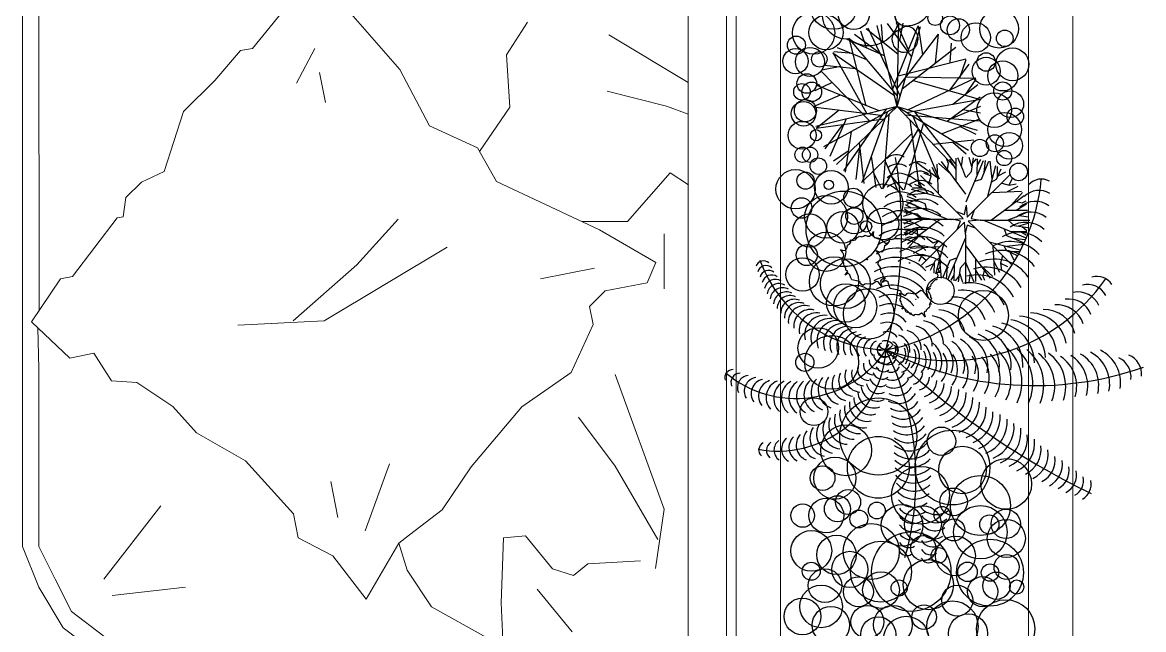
# Model space of a CAD drawing. Header units: millimetres. Extents: x 3468 to 20390, y -976 to 7887.
# Drawn here: x 9928.4 to 10045.1, y 5943.9 to 6007.1 of the extents above; entities that cross this region are included whole.
import ezdxf

# ---------------------------------------------------------------- set-up
doc = ezdxf.new("R2010")
doc.units = ezdxf.units.MM
doc.layers.add('A-FURN', color=9, linetype='Continuous', lineweight=13)
doc.layers.add('vetro', color=140, linetype='Continuous', lineweight=15)
doc.layers.add('VEGETAZIONE', color=7, linetype='Continuous', true_color=0x007a00)

msp = doc.modelspace()

# ---------------------------------------------------------------- linework, layer by layer
at = {"layer": 'A-FURN'}
for p, q in [((10002.7, 6122.77), (10002.7, 5794.21)), ((10037.7, 6122.77), (10037.7, 5794.21)), ((10007.31, 6118.16), (10007.31, 5803.31)), ((10033.1, 6118.16), (10033.1, 5798.82)), ((9930.15, 6023.92), (9930.19, 5977.15)), ((9928.45, 5972.63), (9928.45, 6021.27)), ((9978.82, 6003.78), (9980.98, 6007.18)), ((9958.86, 6004.41), (9956.97, 6000.8)), ((9979.15, 5998.32), (9978.82, 6003.78)), ((9959.35, 6001.91), (9959.96, 5998.79)), ((9976.01, 5993.71), (9979.15, 5998.32)), ((9991.38, 5986.4), (9995.83, 5991.49)), ((9995.83, 5991.49), (9997.74, 5990.22)), ((9988.48, 5986.4), (9986.67, 5986.4)), ((9991.38, 5986.4), (9988.48, 5986.4)), ((9995.2, 5985.13), (9995.2, 5979.4)), ((9987.96, 5981.55), (9982.34, 5980.46)), ((9930.15, 5971.06), (9930.05, 5975.34)), ((9928.45, 5972.63), (9928.45, 5952.58)), ((9930.15, 5971.06), (9930.15, 5952.58)), ((9964.12, 5954.2), (9966.65, 5961.18)), ((9961.25, 5955.59), (9960.52, 5959.34)), ((9936.93, 5949.19), (9942.86, 5956.82)), ((9928.45, 5952.58), (9930.15, 5948.34)), ((9930.15, 5952.58), (9931.84, 5949.19)), ((9968.46, 5950.12), (9967.61, 5952.94)), ((9978.24, 5946.73), (9978.49, 5953.49)), ((9978.49, 5953.49), (9980.78, 5953.7)), ((9980.78, 5953.7), (9983.59, 5950.24)), ((9983.59, 5950.24), (9985.78, 5949.56)), ((9985.78, 5949.56), (9987.26, 5950.76)), ((9987.26, 5950.76), (9992.73, 5951.1)), ((9931.84, 5949.19), (9933.54, 5945.8)), ((9971.01, 5946.3), (9968.46, 5950.12)), ((9930.15, 5948.34), (9932.69, 5944.1)), ((9937.78, 5947.49), (9945.41, 5948.34)), ((9982.01, 5948.14), (9985.62, 5943.69)), ((9933.54, 5945.8), (9936.93, 5943.25)), ((9976.74, 5943.12), (9971.01, 5946.3)), ((9978.82, 5934.9), (9978.24, 5946.73)), ((9932.69, 5944.1), (9936.08, 5941.56))]:
    msp.add_line(p, q, dxfattribs=at)
for points in [[(9961.88, 6008.89), (9967.71, 6002.25), (9970.81, 5996.36), (9975.79, 5994.09), (9977.77, 5990.59), (9988.48, 5985.55), (9994.33, 5982.15), (9993.45, 5980.03), (9989.08, 5979.18), (9987.45, 5977.56), (9987.81, 5975.69), (9985.54, 5970.7), (9980.41, 5967.11), (9975.13, 5960.89), (9972.12, 5956.41), (9968.73, 5953.81), (9967.61, 5952.94), (9964.21, 5947.09), (9960.73, 5951.6), (9957.12, 5953.49), (9956.64, 5955.99), (9951.67, 5961.5), (9946.56, 5964.4), (9944.08, 5967.16), (9940.35, 5969.67), (9937.73, 5969.81), (9935.87, 5972.69), (9933.37, 5972.2), (9929.39, 5975.96), (9932.41, 5980.44), (9933.66, 5980.69), (9938.31, 5986.78), (9938.93, 5986.9), (9939.19, 5988.9), (9940.82, 5990.51), (9943.2, 5991.63), (9945.22, 5997.86), (9948.48, 6001.09), (9951.12, 6004.2), (9952.37, 6004.44), (9958.65, 6012.15)], [(9997.7, 6000.88), (9989.44, 6005.84)], [(9997.7, 5997.58), (9995.45, 5998.43), (9989.28, 5999.98)], [(9956.61, 5976.08), (9963.25, 5981.92), (9967.52, 5986.64)], [(9950.86, 5975.61), (9959.85, 5976.07), (9972.62, 5983.75)], [(9994.31, 5950.29), (9995.2, 5956.48), (9990.1, 5970.49)], [(9994.56, 5953.3), (9990.1, 5960.94), (9986.28, 5966.03)]]:
    msp.add_lwpolyline(points, dxfattribs=at)
at = {"layer": 'VEGETAZIONE'}
for p, q in [((10016.25, 6004.48), (10015.65, 6006.22)), ((10019.55, 6003.8), (10016.22, 6006.47)), ((10019.76, 5999.49), (10016.43, 6006.55)), ((10019.43, 5998.37), (10017.37, 6006.83)), ((10017.94, 6005.09), (10017.81, 6006.93)), ((10020.95, 6003.58), (10018.42, 6007.02)), ((10018.98, 6000.23), (10021.64, 6006.79)), ((10020.62, 6004.28), (10019.39, 6007.08)), ((10019.43, 5998.37), (10019.63, 6007.08)), ((10019.43, 5998.37), (10021.88, 6006.73)), ((10019.73, 6005.25), (10020.08, 6007.05)), ((10022.11, 6003.77), (10021.65, 6006.79)), ((10018.14, 6003.65), (10014.23, 6005.36)), ((10019.45, 5999.54), (10014.42, 6005.49)), ((10016.21, 5998.47), (10014.44, 6005.51)), ((10017.68, 6003.91), (10015.02, 6005.88)), ((10019.47, 6000.29), (10023.75, 6005.93)), ((10023.42, 6002.89), (10023.75, 6005.93)), ((10019.15, 5999.51), (10012.75, 6003.95)), ((10016.29, 5997.64), (10012.77, 6003.98)), ((10014.84, 6003.92), (10012.84, 6004.06)), ((10016.3, 6003.26), (10013.23, 6004.49)), ((10019.97, 6000.21), (10025.56, 6004.56)), ((10024.97, 6002.96), (10025.11, 6004.97)), ((10019.53, 6001.59), (10026.57, 6003.36)), ((10024.96, 6000.12), (10026.94, 6002.78)), ((10025.97, 6001.37), (10026.63, 6003.27)), ((10016.59, 5996.85), (10011.54, 6002.06)), ((10013.56, 6002.54), (10011.59, 6002.16)), ((10015.14, 6002.29), (10011.86, 6002.67)), ((10012.68, 6000.88), (10010.88, 6000)), ((10017.57, 5997.92), (10011.01, 6000.59)), ((10020.36, 6001.46), (10027.61, 6001.34)), ((10020.55, 5998.04), (10027.6, 6001.37)), ((10021.12, 6001.11), (10028.1, 5999.12)), ((10025.22, 5998.63), (10027.82, 6000.69)), ((10026.52, 5999.57), (10027.65, 6001.24)), ((10013.52, 5999.57), (10010.72, 5998.34)), ((10024.64, 5996.85), (10028.08, 5999.38)), ((10017.75, 5997.46), (10010.72, 5998.33)), ((10019.43, 5998.37), (10010.97, 5996.32)), ((10019.43, 5998.37), (10011.79, 5994.2)), ((10019.43, 5998.37), (10013.13, 5992.36)), ((10018.29, 5998.1), (10013.85, 5991.69)), ((10019.43, 5998.37), (10027.78, 5995.92)), ((10019.43, 5998.37), (10026.86, 5993.85)), ((10019.43, 5998.37), (10025.44, 5992.08)), ((10020.42, 5997.77), (10028.1, 5999.15)), ((10025.09, 5997.12), (10028.13, 5998.43)), ((10026.3, 5998.07), (10028.11, 5997.72)), ((10013.41, 5998), (10011.03, 5996.08)), ((10018.04, 5997.05), (10011.03, 5996.08)), ((10014.15, 5997.09), (10012.44, 5993.18)), ((10018.4, 5997.81), (10015.77, 5990.47)), ((10018.58, 5997.57), (10017.94, 5989.8)), ((10020.23, 5997.53), (10028, 5996.88)), ((10020.75, 5996.99), (10021.72, 5989.97)), ((10021.06, 5997.38), (10023.81, 5990.85)), ((10021.26, 5997.84), (10025.61, 5992.25)), ((10024.07, 5995.55), (10028.04, 5997.1)), ((10013.71, 5996.45), (10011.91, 5993.99)), ((10014.66, 5995.77), (10014.02, 5991.55)), ((10021.63, 5996.02), (10017.9, 5989.8)), ((10022.17, 5996.68), (10020.17, 5989.7)), ((10025.99, 5996.3), (10027.64, 5995.5)), ((10015.5, 5994.62), (10015.97, 5990.38)), ((10020.95, 5995.53), (10015.74, 5990.49)), ((10023.18, 5994.45), (10027.42, 5994.92)), ((10025.23, 5994.67), (10026.62, 5993.47)), ((10014.35, 5993.73), (10012.83, 5992.7)), ((10015.51, 5994.09), (10015.13, 5990.8)), ((10016.75, 5993.22), (10017.23, 5989.95)), ((10018.18, 5992.71), (10019.49, 5989.67)), ((10021.35, 5992.66), (10023.81, 5990.85)), ((10023.74, 5989.34), (10023.6, 5992.37)), ((10025.03, 5991.35), (10023.74, 5992.5)), ((10026.6, 5989.27), (10024.05, 5992.65)), ((10024.8, 5992.45), (10024.62, 5992.86)), ((10024.67, 5991.86), (10024.8, 5992.45)), ((10025.57, 5991.84), (10024.93, 5992.89)), ((10025.57, 5990.63), (10025.57, 5993)), ((10026.27, 5991.83), (10025.75, 5993.04)), ((10026.14, 5992.15), (10026.27, 5993.13)), ((10026.61, 5988.45), (10028.43, 5992.78)), ((10027.22, 5992.12), (10026.92, 5993.09)), ((10027.17, 5991.61), (10027.38, 5993.04)), ((10027.28, 5992.46), (10027.68, 5992.95)), ((10027.78, 5991.27), (10027.81, 5992.95)), ((10027.79, 5992.28), (10028.15, 5992.87)), ((10028.22, 5990.81), (10028.99, 5992.69)), ((10028.5, 5991.53), (10028.63, 5992.78)), ((10028.86, 5989.04), (10029.72, 5992.25)), ((10029.32, 5990.81), (10029.13, 5992.69)), ((10016.92, 5991.63), (10017.8, 5989.82)), ((10018.75, 5991.21), (10020.07, 5989.69)), ((10020.62, 5991.28), (10022.29, 5990.15)), ((10025.57, 5987.47), (10021.87, 5991.2)), ((10022.98, 5991.12), (10022.23, 5991.46)), ((10022.23, 5991.46), (10022.23, 5991.46)), ((10022.75, 5990.34), (10022.98, 5991.12)), ((10022.98, 5991.12), (10022.85, 5991.83)), ((10023.65, 5990.95), (10023.08, 5992.05)), ((10026.6, 5991.01), (10026.27, 5991.83)), ((10026.61, 5990.99), (10027.17, 5991.61)), ((10027.46, 5987.6), (10031.19, 5991.3)), ((10029.76, 5990.81), (10030.26, 5991.89)), ((10029.87, 5991.04), (10029.88, 5992.15)), ((10029.95, 5991.17), (10030.76, 5991.58)), ((10022.13, 5989.88), (10021.02, 5989.9)), ((10022.36, 5989.77), (10021.28, 5990.28)), ((10022, 5989.96), (10021.59, 5990.77)), ((10027.52, 5990.6), (10028.22, 5990.81)), ((10029.28, 5990.55), (10029.76, 5990.81)), ((10030.33, 5990.42), (10031.11, 5990.19)), ((10030.93, 5989.52), (10032.04, 5990.09)), ((10031.11, 5990.19), (10031.45, 5990.94)), ((10031.11, 5990.19), (10031.81, 5990.32)), ((10031.45, 5990.94), (10031.45, 5990.94)), ((10022.36, 5989.34), (10020.48, 5989.15)), ((10022.36, 5988.24), (10020.48, 5989.01)), ((10024.13, 5988.88), (10020.92, 5989.73)), ((10022.62, 5989.29), (10022.36, 5989.77)), ((10029.26, 5986.58), (10032.64, 5989.12)), ((10029.32, 5989.43), (10032.36, 5989.57)), ((10031.34, 5988.14), (10032.48, 5989.43)), ((10021.9, 5987.79), (10020.22, 5987.82)), ((10020.71, 5987.3), (10020.22, 5987.69)), ((10020.89, 5987.8), (10020.31, 5988.16)), ((10021.64, 5988.51), (10020.39, 5988.64)), ((10024.72, 5986.63), (10020.39, 5988.45)), ((10022.57, 5987.54), (10022.36, 5988.24)), ((10026.45, 5987.15), (10026.59, 5987.84)), ((10026.61, 5988.1), (10026.71, 5986.85)), ((10026.71, 5986.85), (10027.46, 5987.6)), ((10027.46, 5987.6), (10027.14, 5986.72)), ((10030.62, 5987.6), (10032.99, 5987.6)), ((10031.83, 5987.6), (10032.88, 5988.24)), ((10031.84, 5988.5), (10032.44, 5988.37)), ((10032.44, 5988.37), (10032.85, 5988.55)), ((10025.24, 5986.62), (10019.9, 5986.62)), ((10021.05, 5987.23), (10020.08, 5986.93)), ((10021.56, 5987.19), (10020.13, 5987.39)), ((10023.9, 5986.61), (10020.52, 5984.07)), ((10022.16, 5986.61), (10021.34, 5986.28)), ((10022.18, 5986.63), (10021.56, 5987.19)), ((10025.07, 5986.62), (10026.32, 5986.72)), ((10026.02, 5986.46), (10025.33, 5986.61)), ((10026.32, 5986.72), (10025.57, 5987.47)), ((10025.57, 5987.47), (10026.45, 5987.15)), ((10025.7, 5985.58), (10026.02, 5986.46)), ((10028.08, 5986.56), (10026.84, 5986.46)), ((10026.84, 5986.46), (10027.59, 5985.71)), ((10027.14, 5986.72), (10027.82, 5986.58)), ((10028.12, 5986.57), (10033.26, 5986.57)), ((10028.44, 5986.56), (10032.77, 5984.74)), ((10030.98, 5986.56), (10031.6, 5986)), ((10031, 5986.58), (10031.81, 5986.9)), ((10031.81, 5986.9), (10033.03, 5987.42)), ((10032.13, 5987.03), (10033.12, 5986.9)), ((10021.02, 5986.15), (10020.04, 5986.28)), ((10021.34, 5986.28), (10020.13, 5985.76)), ((10022.54, 5985.58), (10020.17, 5985.58)), ((10021.33, 5985.58), (10020.28, 5984.95)), ((10025.7, 5985.58), (10021.97, 5981.88)), ((10026.45, 5986.33), (10025.7, 5985.58)), ((10026.55, 5985.09), (10026.45, 5986.33)), ((10026.71, 5986.03), (10026.56, 5985.35)), ((10027.59, 5985.71), (10026.71, 5986.03)), ((10027.59, 5985.71), (10031.29, 5981.98)), ((10030.59, 5985.65), (10030.8, 5984.95)), ((10031.26, 5985.39), (10032.93, 5985.36)), ((10031.6, 5986), (10033.03, 5985.79)), ((10032.1, 5985.95), (10033.08, 5986.25)), ((10032.27, 5985.38), (10032.85, 5985.02)), ((10032.45, 5985.89), (10032.93, 5985.49)), ((10020.72, 5984.82), (10020.31, 5984.64)), ((10021.82, 5985.04), (10020.67, 5983.76)), ((10021.31, 5984.69), (10020.72, 5984.82)), ((10024.29, 5984.15), (10023.44, 5980.94)), ((10026.54, 5984.73), (10024.72, 5980.4)), ((10026.55, 5985.05), (10026.55, 5979.91)), ((10029.02, 5984.31), (10032.23, 5983.45)), ((10030.8, 5984.95), (10032.67, 5984.18)), ((10031.52, 5984.67), (10032.77, 5984.55)), ((10023.83, 5983.76), (10020.8, 5983.61)), ((10022.22, 5983.66), (10021.12, 5983.09)), ((10022.05, 5982.99), (10021.34, 5982.86)), ((10022.05, 5982.99), (10021.71, 5982.24)), ((10022.83, 5982.76), (10022.05, 5982.99)), ((10026.56, 5983.91), (10029.1, 5980.53)), ((10029.41, 5983.85), (10029.56, 5980.81)), ((10030.54, 5983.89), (10030.8, 5983.41)), ((10030.8, 5983.85), (10032.67, 5984.04)), ((10030.8, 5983.41), (10031.87, 5982.91)), ((10031.03, 5983.3), (10032.14, 5983.29)), ((10031.16, 5983.22), (10031.57, 5982.41)), ((10021.71, 5982.24), (10021.71, 5982.24)), ((10023.21, 5982.01), (10022.4, 5981.61)), ((10023.4, 5982.37), (10022.89, 5981.3)), ((10023.29, 5982.14), (10023.27, 5981.03)), ((10023.88, 5982.63), (10023.4, 5982.37)), ((10023.83, 5982.37), (10024.03, 5980.5)), ((10024.93, 5982.37), (10024.17, 5980.5)), ((10025.63, 5982.58), (10024.93, 5982.37)), ((10025.38, 5981.91), (10025.35, 5980.24)), ((10026.54, 5982.19), (10025.98, 5981.57)), ((10026.56, 5982.17), (10026.89, 5981.36)), ((10027.59, 5982.55), (10027.59, 5980.18)), ((10028.13, 5981.83), (10029.41, 5980.69)), ((10029.51, 5982.24), (10030.08, 5981.13)), ((10030.41, 5982.84), (10030.18, 5982.06)), ((10030.18, 5982.06), (10030.31, 5981.36)), ((10030.18, 5982.06), (10030.93, 5981.72)), ((10030.93, 5981.72), (10030.93, 5981.72)), ((10024.66, 5981.65), (10024.53, 5980.4)), ((10025.37, 5980.9), (10025.01, 5980.32)), ((10025.87, 5980.73), (10025.48, 5980.24)), ((10025.98, 5981.57), (10025.78, 5980.14)), ((10025.94, 5981.07), (10026.24, 5980.09)), ((10026.89, 5981.36), (10027.41, 5980.14)), ((10027.02, 5981.04), (10026.89, 5980.05)), ((10027.59, 5981.34), (10028.22, 5980.29)), ((10028.49, 5981.33), (10028.36, 5980.73)), ((10028.36, 5980.73), (10028.53, 5980.32))]:
    msp.add_line(p, q, dxfattribs=at)
for points in [[(10023.03, 6010.6, 0.520567), (10020.82, 6011.92, 0.520567), (10019.41, 6010.78, 0.520567), (10019.21, 6008.4, 0.520567), (10020.34, 6006.79, 0.520567)], [(10019.44, 6006.8, -0.520567), (10014.46, 6005.42, -0.520567), (10011.75, 6008.42, -0.520567), (10013.41, 6010.1, -0.520567)], [(10020.75, 6004.19, 0.520567), (10021.32, 6006.26, 0.520567), (10019.7, 6006.33, 0.520567), (10018.99, 6004.99, 0.520567)]]:
    msp.add_lwpolyline(points, format="xyb", close=True, dxfattribs=at)
for points in [[(10018.07, 5980.65), (10018.05, 5980.52), (10017.81, 5980.39), (10017.7, 5980.22), (10017.77, 5979.9), (10017.87, 5979.57), (10017.71, 5979.81), (10017.45, 5980.13), (10017.27, 5980.17), (10016.87, 5979.89), (10016.62, 5979.9), (10016.22, 5979.94), (10016.08, 5979.89), (10015.92, 5979.75), (10015.64, 5979.94), (10015.6, 5980.12), (10015.39, 5980.19), (10014.71, 5980.34), (10014.62, 5980.56), (10014.53, 5980.87), (10014.36, 5981.02), (10014.03, 5980.84), (10014.32, 5981.24), (10014.11, 5981.34), (10014.09, 5981.57), (10013.94, 5981.72), (10013.89, 5982.08), (10013.72, 5982.33), (10013.73, 5982.62), (10013.87, 5982.72), (10013.91, 5982.96), (10013.76, 5983.22), (10013.54, 5983.5), (10013.79, 5983.39), (10014.1, 5983.43), (10014.23, 5983.71), (10014.26, 5983.94), (10014.47, 5984.07), (10014.64, 5984.26), (10014.6, 5984.51), (10014.81, 5984.42), (10015.1, 5984.52), (10015.27, 5984.74), (10015.56, 5984.87), (10015.77, 5984.81), (10015.93, 5984.87), (10016.1, 5985), (10016.36, 5984.88), (10016.57, 5984.88), (10016.84, 5985.13), (10016.98, 5985.39), (10016.95, 5985.1), (10016.97, 5984.84), (10017.1, 5984.74), (10017.39, 5984.72), (10017.68, 5984.64), (10017.84, 5984.47), (10018.29, 5984.14), (10018.58, 5984.26)], [(10022.54, 5979.4), (10022.61, 5979.35), (10022.91, 5979.48), (10022.69, 5979.25), (10022.67, 5979.19), (10022.72, 5979.04), (10022.82, 5978.93), (10022.91, 5978.71), (10022.91, 5978.55), (10023, 5978.4), (10022.96, 5978.26), (10022.94, 5978.05), (10022.86, 5977.98), (10022.87, 5977.92), (10023.02, 5977.8), (10022.78, 5977.81), (10022.85, 5977.67), (10022.83, 5977.59), (10022.78, 5977.47), (10022.79, 5977.42), (10022.7, 5977.42), (10022.47, 5977.19), (10022.46, 5977.09), (10022.3, 5977.01), (10022.24, 5976.9), (10022.28, 5976.7), (10022.34, 5976.49), (10022.24, 5976.64), (10022.08, 5976.84), (10021.96, 5976.87), (10021.72, 5976.7), (10021.56, 5976.7), (10021.31, 5976.73), (10021.22, 5976.69), (10021.13, 5976.61), (10020.95, 5976.72), (10020.93, 5976.84), (10020.79, 5976.88), (10020.37, 5976.98), (10020.31, 5977.11), (10020.26, 5977.3), (10020.15, 5977.4), (10019.94, 5977.29), (10020.12, 5977.54), (10019.99, 5977.6), (10019.98, 5977.74), (10019.89, 5977.84), (10019.86, 5978.06), (10019.75, 5978.22), (10019.76, 5978.4), (10019.84, 5978.46), (10019.87, 5978.62), (10019.78, 5978.77), (10019.64, 5978.95), (10019.79, 5978.88), (10019.94, 5978.9)]]:
    msp.add_lwpolyline(points, dxfattribs=at)
for points in [[(10017.87, 5980.05), (10018.23, 5980.55), (10017.97, 5980.68), (10017.94, 5980.97), (10017.76, 5981.16), (10017.7, 5981.61), (10017.48, 5981.93), (10017.5, 5982.28), (10017.67, 5982.41), (10017.72, 5982.71), (10017.54, 5983.03), (10017.26, 5983.38), (10017.57, 5983.24), (10017.96, 5983.29), (10018.12, 5983.64), (10018.15, 5983.93), (10018.42, 5984.1), (10018.63, 5984.34), (10018.59, 5984.64), (10018.84, 5984.53), (10019.2, 5984.66), (10019.42, 5984.93), (10019.79, 5985.1), (10020.05, 5985.02), (10020.25, 5985.1), (10020.46, 5985.26), (10020.78, 5985.1), (10021.04, 5985.11), (10021.39, 5985.43), (10021.56, 5985.75), (10021.52, 5985.38), (10021.54, 5985.06), (10021.71, 5984.93), (10022.07, 5984.9), (10022.44, 5984.81), (10022.64, 5984.6), (10023.2, 5984.19), (10023.8, 5984.43), (10023.36, 5983.98), (10023.33, 5983.85), (10023.42, 5983.57), (10023.63, 5983.34), (10023.81, 5982.91), (10023.81, 5982.58), (10023.98, 5982.27), (10023.9, 5982), (10023.86, 5981.58), (10023.71, 5981.44), (10023.73, 5981.33), (10024.02, 5981.09), (10023.55, 5981.1), (10023.69, 5980.83), (10023.65, 5980.67), (10023.55, 5980.43), (10023.56, 5980.33), (10023.39, 5980.33), (10022.93, 5979.86), (10022.9, 5979.65), (10022.59, 5979.49), (10022.46, 5979.28), (10022.54, 5978.88), (10022.67, 5978.47), (10022.47, 5978.77), (10022.15, 5979.17), (10021.92, 5979.22), (10021.42, 5978.88), (10021.11, 5978.89), (10020.61, 5978.94), (10020.43, 5978.87), (10020.24, 5978.69), (10019.88, 5978.93), (10019.84, 5979.15), (10019.57, 5979.25), (10018.72, 5979.44), (10018.61, 5979.71), (10018.5, 5980.09), (10018.28, 5980.28)], [(10016.29, 5982.44), (10016.31, 5982.52), (10016.37, 5982.44)], [(10020.7, 5982.06), (10020.72, 5982.16), (10020.8, 5982.06)], [(10021.36, 5978.29), (10021.37, 5978.34), (10021.41, 5978.29)]]:
    msp.add_lwpolyline(points, close=True, dxfattribs=at)
for centre, radius in [((10012.82, 6008.93), 2.5), ((10014.93, 6008.01), 1.62), ((10010.75, 6006.04), 2.2), ((10012.04, 6006.09), 1.79), ((10023.4, 6007.58), 0.769), ((10024.94, 6006.83), 0.982), ((10025.81, 6006.36), 1.16), ((10030.05, 6006.48), 2.01), ((10027.62, 6005.57), 1.53), ((10030.63, 6005.48), 0.864), ((10008.96, 6004.77), 0.942), ((10008.87, 6003.11), 1.31), ((10010.37, 6003.03), 1.51), ((10011.35, 6003.3), 0.804), ((10028.7, 6003.02), 0.958), ((10031.43, 6002.78), 1.71), ((10028.7, 6002.06), 1.45), ((10030.43, 6001.57), 1.57), ((10010.04, 6000.78), 1.02), ((10009.54, 5999.91), 0.862), ((10010.56, 5999.91), 1.02), ((10030.43, 6000), 0.942), ((10029.54, 5998), 1.8), ((10031.22, 5998.63), 1.38), ((10009.71, 5997.63), 1.28), ((10009.9, 5997.95), 1.15), ((10031.73, 5997.35), 0.867), ((10030.62, 5995.99), 1.76), ((10009.55, 5995.39), 1.45), ((10011, 5995.39), 0.588), ((10028.05, 5994.07), 0.898), ((10029.6, 5994.56), 0.893), ((10031.1, 5994.3), 1.39), ((10009.6, 5993.36), 0.799), ((10010.39, 5993.36), 0.794), ((10030.57, 5993.02), 0.792), ((10011.24, 5992.18), 0.857), ((10032.08, 5991.58), 0.92), ((10008.88, 5989.77), 2.05), ((10009.91, 5990.67), 0.893), ((10012.59, 5989.97), 1.74), ((10012.33, 5990.23), 0.488), ((10017.96, 5988.24), 2.08), ((10009.5, 5987.82), 1.07), ((10012.05, 5986.9), 2.23), ((10013.89, 5985.65), 3.93), ((10014.88, 5988.88), 0.998), ((10014.97, 5986.48), 1.36), ((10014.98, 5987), 0.893), ((10017.96, 5986.15), 1.64), ((10010.33, 5985.48), 1.73), ((10013.79, 5985.81), 1.65), ((10016.21, 5985.9), 0.587), ((10012.05, 5983.26), 2.04), ((10010.04, 5982.92), 1.1), ((10009.6, 5980.9), 1.74), ((10012.87, 5980.18), 2.56), ((10014.05, 5979.94), 2.59), ((10023.94, 5979.2), 1.43), ((10014.1, 5977.94), 2), ((10015.09, 5977.56), 2.23), ((10016.48, 5976.81), 2.63), ((10028.41, 5976.64), 2.6), ((10011.23, 5973.25), 2.11), ((10012.63, 5971.75), 2.8), ((10009.84, 5971.75), 0.94), ((10010.79, 5966.62), 1.44), ((10017.48, 5964.03), 4.01), ((10014.14, 5962.6), 2.65), ((10025.19, 5960.8), 3.89), ((10024.05, 5963.54), 1.48), ((10017.48, 5960.82), 3.22), ((10012.97, 5959.7), 2.19), ((10026.23, 5960.54), 2.47), ((10011.69, 5959.7), 1.28), ((10021.87, 5957.91), 3.01), ((10030.79, 5959.09), 2.64), ((10028.1, 5956.85), 3.12), ((10014.34, 5957.21), 1.3), ((10025.31, 5957.23), 1.44), ((10012.07, 5955.81), 1.81), ((10013.23, 5956.51), 1.36), ((10009.61, 5955.8), 1.22), ((10015.45, 5955.44), 0.932), ((10017.33, 5956.33), 0.875), ((10019.95, 5954.78), 2.17), ((10022.12, 5954.91), 1.92), ((10024.11, 5955.9), 0.845), ((10028.1, 5954.07), 2.78), ((10030.74, 5954.93), 1.52), ((10016.75, 5952.06), 2.91), ((10025.33, 5954.31), 1.15), ((10029.03, 5954.87), 0.997), ((10030.8, 5953.42), 1.98), ((10010.51, 5952.12), 2.12), ((10013.13, 5951.71), 2.05), ((10020.91, 5949.96), 4.13), ((10017.76, 5949.96), 3.16), ((10022.16, 5952.41), 1.31), ((10025.51, 5951.6), 2.07), ((10029.1, 5949.86), 3.48), ((10014.51, 5950.2), 1.88), ((10023.78, 5951.66), 0.803), ((10030.82, 5950.45), 1.3), ((10010.51, 5950), 0.937), ((10011.93, 5948.51), 1.75), ((10022.69, 5948.61), 2.61), ((10026.76, 5949.94), 1.02), ((10029.1, 5949.86), 0.903), ((10015.41, 5947.87), 1.56), ((10017.76, 5948.05), 1.91), ((10019.65, 5948.26), 0.834), ((10028.33, 5947.88), 1.57), ((10027.38, 5949.13), 1.30914869920264e-14), ((10029.77, 5948.5), 1.42), ((10031.88, 5948.36), 0.735), ((10011.53, 5946.34), 2.21), ((10025.69, 5946.95), 1.61), ((10009.59, 5945.3), 1.91), ((10025.19, 5944.24), 2.67), ((10030.73, 5944), 3.04), ((10012.55, 5944.39), 1.95), ((10016.35, 5944.74), 1.71), ((10019, 5944.43), 2.01), ((10022.24, 5945.23), 1.28), ((10017.47, 5943.45), 1.82), ((10020.38, 5942.97), 2.35), ((10026.82, 5943.53), 2.03)]:
    msp.add_circle(centre, radius, dxfattribs=at)
for centre, radius, start, end in [((9972.77, 5985.36), 47.14, 344.8546, 9.4139), ((10019.36, 5991.97), 1.4, 54.9113, 133.6506), ((10019.51, 5990.86), 1.54, 53.7208, 132.4602), ((10021.65, 5991.22), 1.4, 54.9113, 133.6506), ((10019.63, 5989.58), 1.85, 52.5303, 131.2697), ((10021.8, 5990.11), 1.54, 53.7208, 132.4602), ((10014.64, 5992.59), 19.88, 280.5408, 354.7461), ((10019.72, 5988.44), 2.02, 51.3398, 130.0792), ((10021.92, 5988.83), 1.85, 52.5303, 131.2697), ((10034.43, 5989.06), 1.77, 60.7591, 138.154), ((10019.78, 5986.95), 2.54, 50.1494, 128.8887), ((10022.07, 5986.2), 2.54, 50.1494, 128.8887), ((10022.01, 5987.69), 2.02, 51.3398, 130.0792), ((10034.17, 5987.52), 2.13, 57.3954, 134.7904), ((10019.8, 5985.64), 2.87, 48.9589, 127.6983), ((10022.1, 5984.89), 2.87, 48.9589, 127.6983), ((10026.16, 5987.93), 0.442, 347.9659, 0), ((10027.05, 5988.13), 0.442, 180, 184.6649), ((10033.8, 5986.1), 2.41, 54.0318, 131.4267), ((10019.76, 5983.23), 3.33, 46.5779, 125.3173), ((10019.79, 5984.31), 3.22, 47.7684, 126.5078), ((10022.08, 5983.56), 3.22, 47.7684, 126.5078), ((10025.04, 5987.06), 0.442, 270, 274.6649), ((10025.24, 5986.17), 0.442, 77.9659, 90), ((10027.92, 5987.01), 0.442, 257.9659, 270), ((10028.12, 5986.12), 0.442, 90, 94.6649), ((10033.37, 5984.92), 2.48, 50.6682, 128.0631), ((10019.67, 5981.8), 3.78, 45.3875, 124.1268), ((10022.05, 5982.47), 3.33, 46.5779, 125.3173), ((10027, 5985.25), 0.442, 167.9659, 180), ((10032.1, 5981.98), 3.32, 43.9409, 121.3358), ((10032.81, 5983.49), 2.84, 47.3045, 124.6995), ((10019.57, 5980.61), 4, 44.197, 122.9363), ((10021.96, 5981.05), 3.78, 45.3875, 124.1268), ((10026.11, 5985.05), 0.442, 0, 4.6649), ((10031.25, 5980.43), 3.9, 40.5773, 117.9722), ((10019.44, 5979.47), 4.17, 43.0065, 121.7459), ((10021.74, 5978.72), 4.17, 43.0065, 121.7459), ((10021.86, 5979.86), 4, 44.197, 122.9363), ((10030.36, 5979.15), 4.25, 37.2136, 114.6086), ((10005.54, 5981.5), 0.817, 47.6963, 161.0431), ((10005.82, 5980.9), 0.923, 49.969, 163.3158), ((10018.48, 5987.2), 14.15, 199.8929, 269.1654), ((10019.31, 5978.5), 4.17, 41.816, 120.5554), ((10029.55, 5978.25), 4.25, 33.85, 111.2449), ((10006.07, 5980.41), 0.907, 52.2418, 165.5886), ((10006.39, 5979.85), 0.998, 54.5145, 167.8613), ((10018.99, 5976.57), 4.17, 39.4351, 118.1744), ((10019.15, 5977.44), 4.27, 40.6256, 119.3649), ((10027.77, 5976.6), 4.25, 27.1227, 104.5176), ((10028.68, 5977.4), 4.25, 30.4864, 107.8813), ((10040.25, 5978.93), 1.77, 30.992, 108.3869), ((10006.77, 5979.26), 1.13, 56.7872, 170.134), ((10007.14, 5978.72), 1.23, 59.06, 172.4067), ((10007.52, 5978.24), 1.28, 61.3327, 174.6795), ((10018.91, 5976.24), 3.54, 38.2446, 116.984), ((10024.82, 5991.81), 19.88, 250.7737, 324.979), ((10027.02, 5976.14), 3.9, 23.7591, 101.154), ((10039.26, 5977.72), 2.13, 27.6284, 105.0233), ((10007.91, 5977.77), 1.32, 63.6054, 176.9522), ((10008.32, 5977.33), 1.37, 65.8781, 179.2249), ((10008.75, 5976.9), 1.42, 68.1509, 181.4977), ((10018.83, 5975.85), 2.96, 37.0541, 115.7935), ((10025.4, 5975.21), 3.33, 17.0318, 94.4267), ((10026.26, 5975.71), 3.55, 20.3954, 97.7904), ((10037.28, 5975.86), 2.48, 20.9011, 98.296), ((10038.24, 5976.67), 2.41, 24.2647, 101.6596), ((10009.25, 5976.45), 1.52, 70.4236, 183.7704), ((10009.81, 5975.97), 1.69, 72.6963, 186.0431), ((10010.38, 5975.56), 1.69, 75.5535, 188.9003), ((10018.69, 5975.19), 2.65, 35.8637, 114.603), ((10023.68, 5974.39), 2.84, 10.3045, 87.6995), ((10024.52, 5974.75), 3.12, 13.6682, 91.0631), ((10034.71, 5973.93), 3.32, 14.1738, 91.5687), ((10036.08, 5974.9), 2.84, 17.5374, 94.9324), ((10011.05, 5975.1), 1.8, 78.4106, 191.7574), ((10011.86, 5974.61), 2.04, 81.2677, 194.6145), ((10012.47, 5974.31), 2.01, 84.1249, 197.4717), ((10013.22, 5973.98), 2.12, 86.982, 200.3288), ((10018.59, 5974.68), 2.19, 34.6732, 113.4125), ((10018.44, 5974.03), 1.89, 33.4827, 112.2221), ((10021.78, 5973.64), 2.48, 3.5773, 80.9722), ((10022.82, 5974.05), 2.55, 6.9409, 84.3358), ((10030.64, 5971.96), 4.25, 4.0829, 81.4778), ((10031.8, 5972.34), 4.25, 7.4465, 84.8415), ((10033.2, 5973.01), 3.9, 10.8102, 88.2051), ((10013.79, 5973.78), 2.01, 89.8392, 203.186), ((10014.36, 5973.6), 1.91, 92.6963, 206.0431), ((10014.95, 5973.45), 1.8, 95.5535, 208.9003), ((10015.42, 5973.36), 1.57, 98.4106, 211.7574), ((10018.38, 5973.71), 1.24, 32.2922, 111.0316), ((10019.96, 5973.15), 1.99, 356.85, 74.2449), ((10020.97, 5973.43), 2.13, 0.2136, 77.6086), ((10027.4, 5971.39), 3.9, 353.992, 71.3869), ((10028.28, 5971.42), 4.25, 357.3556, 74.7505), ((10029.47, 5971.66), 4.25, 0.7193, 78.1142), ((10015.96, 5973.26), 1.42, 101.2677, 214.6145), ((10016.47, 5973.18), 1.23, 104.1249, 217.4717), ((10017.08, 5973.11), 1.13, 106.982, 220.3288), ((10017.57, 5973.08), 0.915, 109.8392, 223.186), ((10018.11, 5973.06), 0.756, 112.6963, 226.0431), ((10017.7, 5973.95), 0.938, 251.0937, 341.7906), ((10018.19, 5972.96), 1.03, 31.1017, 109.8411), ((10018.63, 5973.01), 0.945, 350.1227, 67.5176), ((10019.07, 5972.98), 1.7, 353.4864, 70.8813), ((10018.94, 5972.6), 1.7, 323.7193, 41.1142), ((10019.79, 5972.3), 1.99, 327.0829, 44.4778), ((10020.8, 5972.04), 2.13, 330.4465, 47.8415), ((10021.61, 5971.82), 2.48, 333.8102, 51.2051), ((10022.72, 5971.66), 2.55, 337.1738, 54.5687), ((10023.63, 5971.53), 2.84, 340.5374, 57.9324), ((10024.54, 5971.43), 3.12, 343.9011, 61.296), ((10025.54, 5971.39), 3.33, 347.2647, 64.6596), ((10026.53, 5971.39), 3.55, 350.6284, 68.0233), ((10008.89, 5979.24), 11.25, 229.5669, 326.5663), ((10007.05, 5973.76), 11.25, 259.334, 356.3334), ((10017.85, 5972.53), 0.835, 176.9865, 286.2473), ((10018.19, 5973.27), 0.938, 219.7112, 310.4082), ((10018.23, 5973.18), 0.835, 210.7952, 320.056), ((10018.24, 5973.97), 0.835, 214.8369, 324.0977), ((10018.09, 5973.2), 0.938, 249.4783, 340.1753), ((10075.12, 6031.5), 81.53, 225.7969, 244.1802), ((10033.77, 6003.5), 34.17, 243.0343, 289.3216), ((9991.24, 5959.67), 30.16, 344.1567, 26.3219), ((10018.22, 5973.09), 1.07, 310.3343, 23.8495), ((10018.89, 5972.48), 0.355, 282.2358, 354.5911), ((10018.56, 5972.84), 0.945, 320.3556, 37.7505), ((10019.05, 5972.68), 1.28, 312.251, 25.7662), ((10019.8, 5972.33), 1.6, 314.1676, 27.6829), ((10020.6, 5971.98), 1.87, 316.0843, 29.5995), ((10021.41, 5971.65), 2.14, 318.001, 31.5162), ((10022.18, 5971.35), 2.46, 319.9176, 33.4329), ((10023.05, 5971.04), 2.67, 321.8343, 35.3495), ((10023.94, 5970.75), 2.88, 323.751, 37.2662), ((10024.88, 5970.47), 3.04, 325.6676, 39.1829), ((10026.42, 5970.05), 3.74, 329.501, 43.0162), ((10027.01, 5969.88), 4.27, 331.4176, 44.9329), ((10027.61, 5969.71), 4.81, 333.3343, 46.8495), ((10028.74, 5969.52), 4.81, 335.251, 48.7662), ((10029.88, 5969.37), 4.81, 337.1676, 50.6829), ((10031.56, 5969.28), 4.27, 339.0843, 52.5995), ((10032.71, 5969.22), 4.27, 341.001, 54.5162), ((10035.53, 5969.29), 3.74, 344.8343, 58.3495), ((10036.67, 5969.37), 3.74, 346.751, 60.2662), ((10037.81, 5969.49), 3.74, 348.6676, 62.1829), ((10038.95, 5969.64), 3.74, 350.5843, 64.0995), ((10042.73, 5970.53), 2.14, 354.4176, 67.9329), ((10016.45, 5971), 1.13, 164.8615, 274.1223), ((10016.93, 5971.46), 1, 168.9031, 278.1639), ((10017.35, 5971.92), 0.835, 172.9448, 282.2056), ((10018.03, 5971.61), 0.835, 202.7119, 311.9727), ((10018.16, 5972.39), 0.835, 206.7536, 316.0144), ((10018.46, 5972.44), 0.938, 247.8629, 338.5599), ((10018.81, 5971.66), 0.938, 246.2475, 336.9445), ((10019.48, 5971.92), 0.426, 282.8565, 355.2118), ((10019.68, 5971.78), 1.07, 283.4772, 355.8325), ((10025.83, 5970.22), 3.2, 327.5843, 41.0995), ((10034.38, 5969.25), 3.74, 342.9176, 56.4329), ((10041.63, 5970.25), 2.14, 352.501, 66.0162), ((10002.35, 5970.16), 0.835, 88.0698, 197.3306), ((10003.15, 5969.64), 1, 92.1115, 201.3723), ((10004.07, 5969.14), 1.25, 96.1531, 205.4139), ((10004.99, 5968.75), 1.46, 100.1948, 209.4556), ((10013.23, 5968.9), 2, 140.6115, 249.8723), ((10013.8, 5969.16), 1.84, 144.6531, 253.9139), ((10014.42, 5969.5), 1.75, 148.6948, 257.9556), ((10015.02, 5969.87), 1.67, 152.7365, 261.9973), ((10015.67, 5970.33), 1.67, 156.7781, 266.0389), ((10015.95, 5970.57), 1.25, 160.8198, 270.0806), ((10017.71, 5970.37), 1.13, 194.6286, 303.8894), ((10017.89, 5971), 1, 198.6702, 307.931), ((10018.93, 5971.3), 1.41, 244.6321, 335.3291), ((10020.23, 5971.28), 1.21, 284.0979, 356.4532), ((10020.81, 5970.76), 1.31, 284.7186, 357.0738), ((10021.39, 5970.25), 1.42, 285.3393, 357.6945), ((10005.81, 5968.48), 1.55, 104.2365, 213.4973), ((10006.7, 5968.26), 1.67, 108.2781, 217.5389), ((10007.65, 5968.1), 1.84, 112.3198, 221.5806), ((10008.56, 5968.03), 1.96, 116.3615, 225.6223), ((10009.39, 5968.03), 2, 120.4031, 229.6639), ((10010.18, 5968.1), 2, 124.4448, 233.7056), ((10010.96, 5968.21), 2, 128.4865, 237.7473), ((10011.74, 5968.39), 2, 132.5281, 241.7889), ((10012.49, 5968.62), 2, 136.5698, 245.8306), ((10017.36, 5969.39), 1.67, 186.5452, 295.806), ((10017.49, 5969.74), 1.25, 190.5869, 299.8477), ((10019.1, 5970.81), 1.73, 243.0167, 333.7137), ((10019.41, 5970.02), 1.73, 241.4014, 332.0983), ((10021.8, 5969.91), 1.78, 285.96, 358.3152), ((10022.2, 5969.58), 2.13, 286.5807, 358.9359), ((10022.61, 5969.24), 2.49, 287.2014, 359.5566), ((10023.02, 5968.91), 2.84, 287.822, 0.1773), ((10016.69, 5968.05), 1.75, 178.4619, 287.7227), ((10017.03, 5968.67), 1.67, 182.5036, 291.7644), ((10019.56, 5969.53), 2.06, 239.786, 330.483), ((10023.43, 5968.58), 3.2, 288.4427, 0.798), ((10024.12, 5968.02), 3.2, 289.0634, 1.4187), ((10015.45, 5966.33), 2, 166.3369, 275.5977), ((10015.96, 5966.94), 2, 170.3786, 279.6394), ((10016.31, 5967.45), 1.84, 174.4202, 283.681), ((10019.83, 5968.73), 2.06, 238.1706, 328.8676), ((10020.04, 5968), 2.16, 236.5552, 327.2522), ((10024.81, 5967.48), 3.2, 289.6841, 2.0394), ((10025.5, 5966.93), 3.2, 290.3048, 2.6601), ((10026.21, 5966.4), 3.2, 290.9255, 3.2807), ((10013.71, 5964.73), 2, 154.2119, 263.4727), ((10014.33, 5965.22), 2, 158.2536, 267.5144), ((10014.91, 5965.76), 2, 162.2952, 271.556), ((10020.24, 5967.28), 2.25, 234.9398, 325.6368), ((10026.63, 5966.09), 3.55, 291.5462, 3.9014), ((10027.34, 5965.57), 3.55, 292.1669, 4.5221), ((10010.61, 5963.14), 1.67, 138.0452, 247.306), ((10011.5, 5963.48), 1.84, 142.0869, 251.3477), ((10012.33, 5963.87), 1.96, 146.1286, 255.3894), ((10013.05, 5964.28), 2, 150.1702, 259.431), ((10020.43, 5966.5), 2.3, 233.3244, 324.0214), ((10020.6, 5965.72), 2.34, 231.7091, 322.406), ((10028.06, 5965.05), 3.55, 292.7876, 5.1428), ((10028.78, 5964.55), 3.55, 293.4082, 5.7635), ((10005.89, 5962.63), 0.835, 117.8369, 227.0977), ((10006.84, 5962.58), 1, 121.8786, 231.1394), ((10007.88, 5962.61), 1.25, 125.9202, 235.181), ((10008.87, 5962.72), 1.46, 129.9619, 239.2227), ((10009.73, 5962.89), 1.55, 134.0036, 243.2644), ((10020.74, 5964.98), 2.44, 230.0937, 320.7906), ((10029.8, 5963.85), 3.2, 294.0289, 6.3842), ((10030.54, 5963.36), 3.2, 294.6496, 7.0049), ((10031.57, 5962.69), 2.84, 295.2703, 7.6256), ((10020.85, 5964.29), 2.58, 228.4783, 319.1753), ((10032.32, 5962.22), 2.84, 295.891, 8.2463), ((10033.38, 5961.57), 2.49, 296.5117, 8.867), ((10020.97, 5963.45), 2.58, 226.8629, 317.5599), ((10021.06, 5962.61), 2.58, 225.2475, 315.9445), ((10034.14, 5961.12), 2.49, 297.1324, 9.4876), ((10035.2, 5960.5), 2.13, 297.7531, 10.1083), ((10021.14, 5961.77), 2.58, 223.6321, 314.3291), ((10035.98, 5960.07), 2.13, 298.3738, 10.729), ((10037.06, 5959.47), 1.78, 298.9945, 11.3497), ((10021.19, 5960.79), 2.44, 222.0167, 312.7137), ((10037.84, 5959.07), 1.78, 299.6151, 11.9704), ((10021.22, 5959.85), 2.34, 220.4014, 311.0983), ((10021.21, 5958.77), 2.11, 218.786, 309.483), ((10021.17, 5957.69), 1.88, 217.1706, 307.8676), ((10023.51, 5958.02), 2.11, 218.786, 309.483), ((10021.1, 5956.71), 1.73, 215.5552, 306.2522), ((10023.47, 5956.94), 1.88, 217.1706, 307.8676), ((10023.39, 5955.95), 1.73, 215.5552, 306.2522), ((10021, 5955.73), 1.59, 213.9398, 304.6368), ((10020.86, 5954.7), 1.41, 212.3244, 303.0214), ((10023.29, 5954.97), 1.59, 213.9398, 304.6368), ((10020.67, 5953.59), 1.13, 210.7091, 301.406), ((10023.15, 5953.95), 1.41, 212.3244, 303.0214), ((10020.46, 5952.58), 0.938, 209.0937, 299.7906), ((10022.96, 5952.84), 1.13, 210.7091, 301.406), ((10022.75, 5951.83), 0.938, 209.0937, 299.7906)]:
    msp.add_arc(centre, radius, start, end, dxfattribs=at)
at = {"layer": 'vetro'}
for p, q in [((9997.7, 5789.61), (9997.7, 6122.77)), ((10001.7, 5794.22), (10001.7, 6122.77))]:
    msp.add_line(p, q, dxfattribs=at)

doc.saveas('drawing.dxf')
